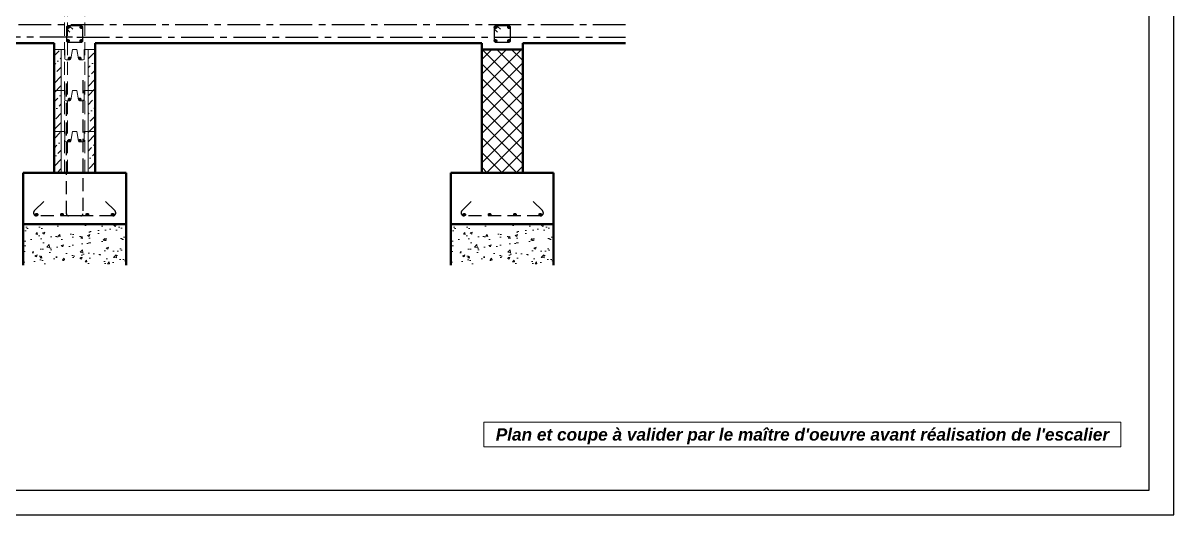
# Model space of a CAD drawing. Header units: millimetres. Extents: x 1206 to 5166, y 1455 to 2049.
# Drawn here: x 2526 to 3086, y 1455 to 1695 of the extents above; entities that cross this region are included whole.
import ezdxf
from ezdxf import colors
from ezdxf.entities.mleader import LeaderData, LeaderLine
from ezdxf.math import Vec2, Vec3

# ---------------------------------------------------------------- set-up
doc = ezdxf.new("R2010")
doc.units = ezdxf.units.MM
doc.linetypes.add('AXES', pattern=[50.8, 31.75, -6.35, 6.35, -6.35])
doc.linetypes.add('CACHE', pattern=[9.525, 6.35, -3.175])
for name, color, linetype in [('ABAK_A-ANNOT', 7, 'Continuous'), ('ABAK_A-ANNOT FERRAILLAGES', 7, 'Continuous'), ('ABAK_BA-FERRAILLAGES CACHES', 7, 'CACHE')]:
    doc.layers.add(name, color=color, linetype=linetype)
for name, color, linetype, lineweight in [('ABAK_A-CARTOUCHE', 7, 'Continuous', 20), ('ABAK_A-HACHURES', 253, 'Continuous', 15), ('ABAK_BC-COFFRAGE-CA', 7, 'CACHE', 15), ('ABAK_BC-COFFRAGE-CO', 7, 'Continuous', 50), ('ABAK_Hachures', 252, 'Continuous', 15)]:
    doc.layers.add(name, color=color, linetype=linetype, lineweight=lineweight)
doc.styles.add('ABAK_ANNO_BA', font='tahoma.ttf', dxfattribs={"height": 0.3})
doc.styles.add('ABAK_BA', font='tahoma.ttf')
pattern_1 = [(45, (3870.7894, -1464.2918), (1.683798, 6.173926), [7.9375, -1.5875, 0, -1.5875])]

# ---------------------------------------------------------------- blocks, each defined once
blk = doc.blocks.new('*U84')
at = {"layer": 'ABAK_A-ANNOT'}
for p, q in [((828, -581.97), (828, -12)), ((12, -581.97), (828, -581.97))]:
    blk.add_line(p, q, dxfattribs=at)
blk.add_lwpolyline([(840, 0), (0, 0), (0, -593.97), (840, -593.97)], close=True, dxfattribs=at)
blk = doc.blocks.new('A$C08e14a1e')
at = {"layer": 'ABAK_Hachures'}
for p, q in [((-20, 0), (-14.7, 0)), ((-14.7, 0), (-14.7, -4.5)), ((-11.92, -4.6), (-11, 0)), ((-11, 0), (-9, 0)), ((-9, 0), (-8.08, -4.6)), ((0, 0), (-5.3, 0)), ((-5.3, 0), (-5.3, -4.5)), ((-14.2, -5), (-12.41, -5)), ((-7.59, -5), (-5.8, -5))]:
    blk.add_line(p, q, dxfattribs=at)
for centre, start, end in [((-14.2, -4.5), 180, 270), ((-12.41, -4.5), 270, 348.6901), ((-7.59, -4.5), 191.3099, 270), ((-5.8, -4.5), 270, 0)]:
    blk.add_arc(centre, 0.5, start, end, dxfattribs=at)
blk = doc.blocks.new('_Open30')
at = {"color": 0, "linetype": 'ByBlock', "lineweight": -2}
for p, q in [((-1, 0.27), (0, 0)), ((0, 0), (-1, -0.27)), ((0, 0), (-1, 0))]:
    blk.add_line(p, q, dxfattribs=at)

msp = doc.modelspace()

# ---------------------------------------------------------------- hatches: boundary and pattern name
at = {"layer": 'ABAK_A-HACHURES', "transparency": 33554687}
h = msp.add_hatch(dxfattribs=at)
h.set_pattern_fill('ANSI37', color=256, scale=0.08)
h.set_pattern_definition([(45, (-24763.4437, 5242.664), (-3.59210245, 3.59210245), []), (135, (-24763.4437, 5242.664), (-3.59210245, -3.59210245), [])])
h.paths.add_polyline_path([(2769.51, 1681.68), (2749.51, 1681.68), (2749.51, 1621.68), (2769.51, 1621.68)])
at = {"layer": 'ABAK_BA-FERRAILLAGES CACHES'}
h = msp.add_hatch(color=256, dxfattribs=at)
h.dxf.hatch_style = 1
h.paths.add_polyline_path([(2548.83, 1692.46, 1), (2547.63, 1692.46, 1)])
h = msp.add_hatch(color=256, dxfattribs=at)
h.dxf.hatch_style = 1
h.paths.add_polyline_path([(2555.39, 1692.46, 1), (2554.19, 1692.46, 1)])
h = msp.add_hatch(color=256, dxfattribs=at)
h.dxf.hatch_style = 1
h.paths.add_polyline_path([(2756.83, 1692.46, 1), (2755.63, 1692.46, 1)])
h = msp.add_hatch(color=256, dxfattribs=at)
h.dxf.hatch_style = 1
h.paths.add_polyline_path([(2763.39, 1692.46, 1), (2762.19, 1692.46, 1)])
h = msp.add_hatch(color=256, dxfattribs=at)
h.dxf.hatch_style = 1
h.paths.add_polyline_path([(2548.83, 1685.89, 1), (2547.63, 1685.89, 1)])
h = msp.add_hatch(color=256, dxfattribs=at)
h.dxf.hatch_style = 1
h.paths.add_polyline_path([(2555.39, 1685.89, 1), (2554.19, 1685.89, 1)])
h = msp.add_hatch(color=256, dxfattribs=at)
h.dxf.hatch_style = 1
h.paths.add_polyline_path([(2756.83, 1685.89, 1), (2755.63, 1685.89, 1)])
h = msp.add_hatch(color=256, dxfattribs=at)
h.dxf.hatch_style = 1
h.paths.add_polyline_path([(2763.39, 1685.89, 1), (2762.19, 1685.89, 1)])
h = msp.add_hatch(color=256, dxfattribs=at)
h.dxf.hatch_style = 1
h.paths.add_polyline_path([(2533.61, 1601.28, 1), (2532.41, 1601.28, 1)])
h = msp.add_hatch(color=256, dxfattribs=at)
h.dxf.hatch_style = 1
h.paths.add_polyline_path([(2545.95, 1601.28, 1), (2544.75, 1601.28, 1)])
h = msp.add_hatch(color=256, dxfattribs=at)
h.dxf.hatch_style = 1
h.paths.add_polyline_path([(2558.28, 1601.28, 1), (2557.08, 1601.28, 1)])
h = msp.add_hatch(color=256, dxfattribs=at)
h.dxf.hatch_style = 1
h.paths.add_polyline_path([(2570.61, 1601.28, 1), (2569.41, 1601.28, 1)])
h = msp.add_hatch(color=256, dxfattribs=at)
h.dxf.hatch_style = 1
h.paths.add_polyline_path([(2741.61, 1601.28, 1), (2740.41, 1601.28, 1)])
h = msp.add_hatch(color=256, dxfattribs=at)
h.dxf.hatch_style = 1
h.paths.add_polyline_path([(2753.95, 1601.28, 1), (2752.75, 1601.28, 1)])
h = msp.add_hatch(color=256, dxfattribs=at)
h.dxf.hatch_style = 1
h.paths.add_polyline_path([(2766.28, 1601.28, 1), (2765.08, 1601.28, 1)])
h = msp.add_hatch(color=256, dxfattribs=at)
h.dxf.hatch_style = 1
h.paths.add_polyline_path([(2778.61, 1601.28, 1), (2777.41, 1601.28, 1)])
at = {"layer": 'ABAK_BC-COFFRAGE-CA'}
h = msp.add_hatch(color=256, dxfattribs=at)
h.dxf.hatch_style = 1
h.paths.add_polyline_path([(2549.54, 1677.32, -1), (2548.34, 1677.32, -1)])
h = msp.add_hatch(color=256, dxfattribs=at)
h.dxf.hatch_style = 1
h.paths.add_polyline_path([(2553.48, 1677.32, 1), (2554.68, 1677.32, 1)])
h = msp.add_hatch(color=256, dxfattribs=at)
h.dxf.hatch_style = 1
h.paths.add_polyline_path([(2549.54, 1657.32, -1), (2548.34, 1657.32, -1)])
h = msp.add_hatch(color=256, dxfattribs=at)
h.dxf.hatch_style = 1
h.paths.add_polyline_path([(2553.48, 1657.32, 1), (2554.68, 1657.32, 1)])
h = msp.add_hatch(color=256, dxfattribs=at)
h.dxf.hatch_style = 1
h.paths.add_polyline_path([(2549.54, 1637.32, -1), (2548.34, 1637.32, -1)])
h = msp.add_hatch(color=256, dxfattribs=at)
h.dxf.hatch_style = 1
h.paths.add_polyline_path([(2553.48, 1637.32, 1), (2554.68, 1637.32, 1)])
at = {"layer": 'ABAK_Hachures', "transparency": 33554687}
h = msp.add_hatch(dxfattribs=at)
h.set_pattern_fill('ANSI36', color=256)
h.set_pattern_definition(pattern_1)
h.paths.add_polyline_path([(2545.01, 1681.68), (2541.51, 1681.68), (2541.51, 1621.68), (2545.01, 1621.68)])
h = msp.add_hatch(dxfattribs=at)
h.set_pattern_fill('ANSI36', color=256)
h.set_pattern_definition(pattern_1)
h.paths.add_polyline_path([(2561.51, 1681.68), (2558.01, 1681.68), (2558.01, 1621.68), (2561.51, 1621.68)])
h = msp.add_hatch(dxfattribs=at)
h.set_pattern_fill('AR-CONC', color=256, scale=0.003)
h.set_pattern_definition([(50, (-1833.728, -3947.4425), (10.93108, -0.956345), [1.143, -12.573]), (355, (-1833.728, -3947.443), (-2.114605, 11.46341), [0.9144, -10.058435]), (100.45144, (-1832.817, -3947.522), (8.816475, 10.507065), [0.9714, -10.685415]), (46.1842, (-1833.728, -3944.395), (16.264742, -2.52254), [1.7145, -18.8595]), (96.63556, (-1832.373, -3944.605), (14.244248, 14.845567), [1.4571, -16.028136]), (351.18415, (-1833.728, -3944.395), (14.24425, 14.845567), [1.371598, -15.087584]), (21, (-1832.204, -3945.1565), (9.096863, -6.135912), [1.143, -12.573]), (326, (-1832.204, -3945.157), (3.708122, 11.051278), [0.9144, -10.0584]), (71.45144, (-1831.446, -3945.668), (12.804985, 4.915366), [0.9714, -10.685396]), (37.5, (-1833.7284, -3947.4425), (0.1853162, 5.0733023), [0, -9.93648, 0, -10.2108, 0, -10.0965]), (7.5, (-1833.7284, -3947.4425), (4.0091798, 6.0108345), [0, -5.82168, 0, -9.70788, 0, -3.8481]), (327.5, (-1837.127, -3947.4425), (8.1354357, -0.3437246), [0, -3.81, 0, -11.8872, 0, -15.7734]), (317.5, (-1838.651, -3947.4425), (8.887751, 1.5255895), [0, -4.953, 0, -7.89432, 0, -11.2014])])
h.paths.add_polyline_path([(2576.51, 1596.68), (2526.51, 1596.68), (2526.51, 1576.68), (2576.51, 1576.68)])
h = msp.add_hatch(dxfattribs=at)
h.set_pattern_fill('AR-CONC', color=256, scale=0.003)
h.set_pattern_definition([(50, (-1625.728, -3947.4425), (10.93108, -0.956345), [1.143, -12.573]), (355, (-1625.728, -3947.443), (-2.114605, 11.46341), [0.9144, -10.058435]), (100.45144, (-1624.817, -3947.522), (8.816475, 10.507065), [0.9714, -10.685415]), (46.1842, (-1625.728, -3944.395), (16.264742, -2.52254), [1.7145, -18.8595]), (96.63556, (-1624.373, -3944.605), (14.244248, 14.845567), [1.4571, -16.028136]), (351.18415, (-1625.728, -3944.395), (14.24425, 14.845567), [1.371598, -15.087584]), (21, (-1624.204, -3945.1565), (9.096863, -6.135912), [1.143, -12.573]), (326, (-1624.204, -3945.157), (3.708122, 11.051278), [0.9144, -10.0584]), (71.45144, (-1623.446, -3945.668), (12.804985, 4.915366), [0.9714, -10.685396]), (37.5, (-1625.7284, -3947.4425), (0.1853162, 5.0733023), [0, -9.93648, 0, -10.2108, 0, -10.0965]), (7.5, (-1625.7284, -3947.4425), (4.0091798, 6.0108345), [0, -5.82168, 0, -9.70788, 0, -3.8481]), (327.5, (-1629.127, -3947.4425), (8.1354357, -0.3437246), [0, -3.81, 0, -11.8872, 0, -15.7734]), (317.5, (-1630.651, -3947.4425), (8.887751, 1.5255895), [0, -4.953, 0, -7.89432, 0, -11.2014])])
h.paths.add_polyline_path([(2784.51, 1596.68), (2734.51, 1596.68), (2734.51, 1576.68), (2784.51, 1576.68)])

# ---------------------------------------------------------------- linework, layer by layer
at = {"layer": 'ABAK_BA-FERRAILLAGES CACHES', "linetype": 'AXES', "ltscale": 0.5}
for p, q in [((2819.52, 1693.68), (2491.51, 1693.68)), ((2550.51, 1687.68), (2491.51, 1687.68)), ((2552.51, 1687.68), (2819.52, 1687.68))]:
    msp.add_line(p, q, dxfattribs=at)
at = {"layer": 'ABAK_BA-FERRAILLAGES CACHES'}
for p, q in [((2547.51, 1601.68), (2547.51, 1666.68)), ((2555.51, 1666.68), (2555.51, 1601.68)), ((2554.51, 1600.68), (2548.51, 1600.68))]:
    msp.add_line(p, q, dxfattribs=at)
for points in [[(2550.63, 1691.47), (2549.22, 1692.88, 0.668179), (2547.51, 1692.18), (2547.51, 1686.18, 0.414214), (2548.51, 1685.18), (2554.51, 1685.18, 0.414214), (2555.51, 1686.18), (2555.51, 1692.18, 0.414214), (2554.51, 1693.18), (2548.51, 1693.18, 0.668179), (2547.8, 1691.47), (2549.22, 1690.06)], [(2758.63, 1691.47), (2757.22, 1692.88, 0.668179), (2755.51, 1692.18), (2755.51, 1686.18, 0.414214), (2756.51, 1685.18), (2762.51, 1685.18, 0.414214), (2763.51, 1686.18), (2763.51, 1692.18, 0.414214), (2762.51, 1693.18), (2756.51, 1693.18, 0.668179), (2755.8, 1691.47), (2757.22, 1690.06)], [(2566.56, 1607.75), (2571.07, 1603.24, -0.668179), (2570.01, 1600.68), (2533.01, 1600.68, -0.668179), (2531.95, 1603.24), (2536.46, 1607.75)], [(2774.56, 1607.75), (2779.07, 1603.24, -0.668179), (2778.01, 1600.68), (2741.01, 1600.68, -0.668179), (2739.95, 1603.24), (2744.46, 1607.75)]]:
    msp.add_lwpolyline(points, format="xyb", dxfattribs=at)
for centre in [(2548.23, 1692.46), (2554.79, 1692.46), (2756.23, 1692.46), (2762.79, 1692.46), (2548.23, 1685.89), (2554.79, 1685.89), (2756.23, 1685.89), (2762.79, 1685.89), (2533.01, 1601.28), (2545.35, 1601.28), (2557.68, 1601.28), (2570.01, 1601.28), (2741.01, 1601.28), (2753.35, 1601.28), (2765.68, 1601.28), (2778.01, 1601.28)]:
    msp.add_circle(centre, 0.6, dxfattribs=at)
for centre, start, end in [((2548.51, 1601.68), 180, 270), ((2554.51, 1601.68), 270, 0)]:
    msp.add_arc(centre, 1, start, end, dxfattribs=at)
at = {"layer": 'ABAK_BC-COFFRAGE-CA'}
for p, q in [((2556.51, 1621.68), (2556.51, 1716.45)), ((2546.51, 1621.68), (2546.51, 1708.65)), ((2548.01, 1621.68), (2548.01, 1701.25))]:
    msp.add_line(p, q, dxfattribs=at)
for centre in [(2548.94, 1677.32), (2554.08, 1677.32), (2548.94, 1657.32), (2554.08, 1657.32), (2548.94, 1637.32), (2554.08, 1637.32)]:
    msp.add_circle(centre, 0.6, dxfattribs=at)
at = {"layer": 'ABAK_BC-COFFRAGE-CO'}
for p, q in [((2541.51, 1684.68), (2491.51, 1684.68)), ((2541.51, 1681.68), (2541.51, 1684.68)), ((2541.51, 1681.68), (2541.51, 1621.68)), ((2749.51, 1684.68), (2561.51, 1684.68)), ((2561.51, 1684.68), (2561.51, 1681.68)), ((2561.51, 1681.68), (2561.51, 1621.68)), ((2749.51, 1684.68), (2749.51, 1621.68)), ((2769.51, 1681.68), (2749.51, 1681.68)), ((2769.51, 1684.68), (2769.51, 1621.68)), ((2769.51, 1684.68), (2769.51, 1681.68)), ((2819.51, 1684.68), (2769.51, 1684.68)), ((2526.51, 1576.68), (2526.51, 1621.68)), ((2576.51, 1621.68), (2576.51, 1576.68)), ((2734.51, 1576.68), (2734.51, 1621.68)), ((2784.51, 1621.68), (2784.51, 1576.68))]:
    msp.add_line(p, q, dxfattribs=at)
for points in [[(2526.51, 1621.68), (2576.51, 1621.68)], [(2734.51, 1621.68), (2784.51, 1621.68)], [(2576.51, 1596.68), (2526.51, 1596.68)], [(2784.51, 1596.68), (2734.51, 1596.68)]]:
    msp.add_lwpolyline(points, dxfattribs=at)
at = {"layer": 'ABAK_Hachures', "transparency": 33554687}
for p, q in [((2545.01, 1621.68), (2545.01, 1681.68)), ((2558.01, 1621.68), (2558.01, 1681.68))]:
    msp.add_line(p, q, dxfattribs=at)

# ---------------------------------------------------------------- block references
at = {"layer": 'ABAK_Hachures'}
msp.add_blockref('*U84', (2246.27, 2049.14), dxfattribs=at)
at = {"layer": 'ABAK_Hachures', "transparency": 33554687}
for p in [(2561.51, 1681.68), (2561.51, 1661.68), (2561.51, 1641.68)]:
    msp.add_blockref('A$C08e14a1e', p, dxfattribs=at)

# ---------------------------------------------------------------- texts
at = {"layer": 'ABAK_A-CARTOUCHE', "color": 1, "insert": (2905.53, 1493.44), "char_height": 6, "width": 303.8155, "attachment_point": 5, "style": 'ABAK_ANNO_BA', "bg_fill": 16, "box_fill_scale": 1.5, "bg_fill_color": 256, "bg_fill_transparency": 0}
msp.add_mtext("\\pxqc;{\\fArial|b1|i1|c0|p34;Plan et coupe à valider par le maître d'oeuvre avant réalisation de l'escalier}", dxfattribs=at)

# ---------------------------------------------------------------- leaders
at = {"layer": 'ABAK_A-ANNOT FERRAILLAGES'}
ml = msp.add_multileader_mtext('Standard', dxfattribs=at)
ml.set_content('Porteur : HA8 (e=20) 10 x2.20 ', color=256, style='ABAK_BA')
ml.set_leader_properties(color=256, linetype='ByLayer', lineweight=-1)
ml.set_arrow_properties(name='OPEN30')
ml.build(insert=Vec2(0, 0))
ml.multileader.update_dxf_attribs({"text_left_attachment_type": 6, "text_right_attachment_type": 6, "dogleg_length": 0.2, "scale": 20})
ctx = ml.context
ctx.base_point, ctx.scale, ctx.char_height, ctx.landing_gap_size, ctx.plane_origin = Vec3(2604.81, 1720.73), 20, 5, 1.8, Vec3(2588.68, 1666.93)
ctx.left_attachment, ctx.right_attachment = 6, 6
notes = []
notes.append((ctx, [(0, (1, 1, 0), (2600.81, 1720.73), (1, 0), 4, [(0, [(2588.86, 1727.64)], 0, [])])]))
ctx.mtext.insert, ctx.mtext.flow_direction = Vec3(2606.61, 1727.12), 5
for ctx, leaders in notes:
    for number, flags, end, landing, length, lines in leaders:
        leader = LeaderData()
        leader.index, (leader.has_last_leader_line, leader.has_dogleg_vector, leader.attachment_direction) = number, flags
        leader.last_leader_point, leader.dogleg_vector, leader.dogleg_length = Vec3(end), Vec3(landing), length
        for number, points, colour, breaks in lines:
            line = LeaderLine()
            line.index, line.vertices, line.color, line.breaks = number, Vec3.list(points), colors.encode_raw_color(colour), breaks
            leader.lines.append(line)
        ctx.leaders.append(leader)

doc.saveas('drawing.dxf')
